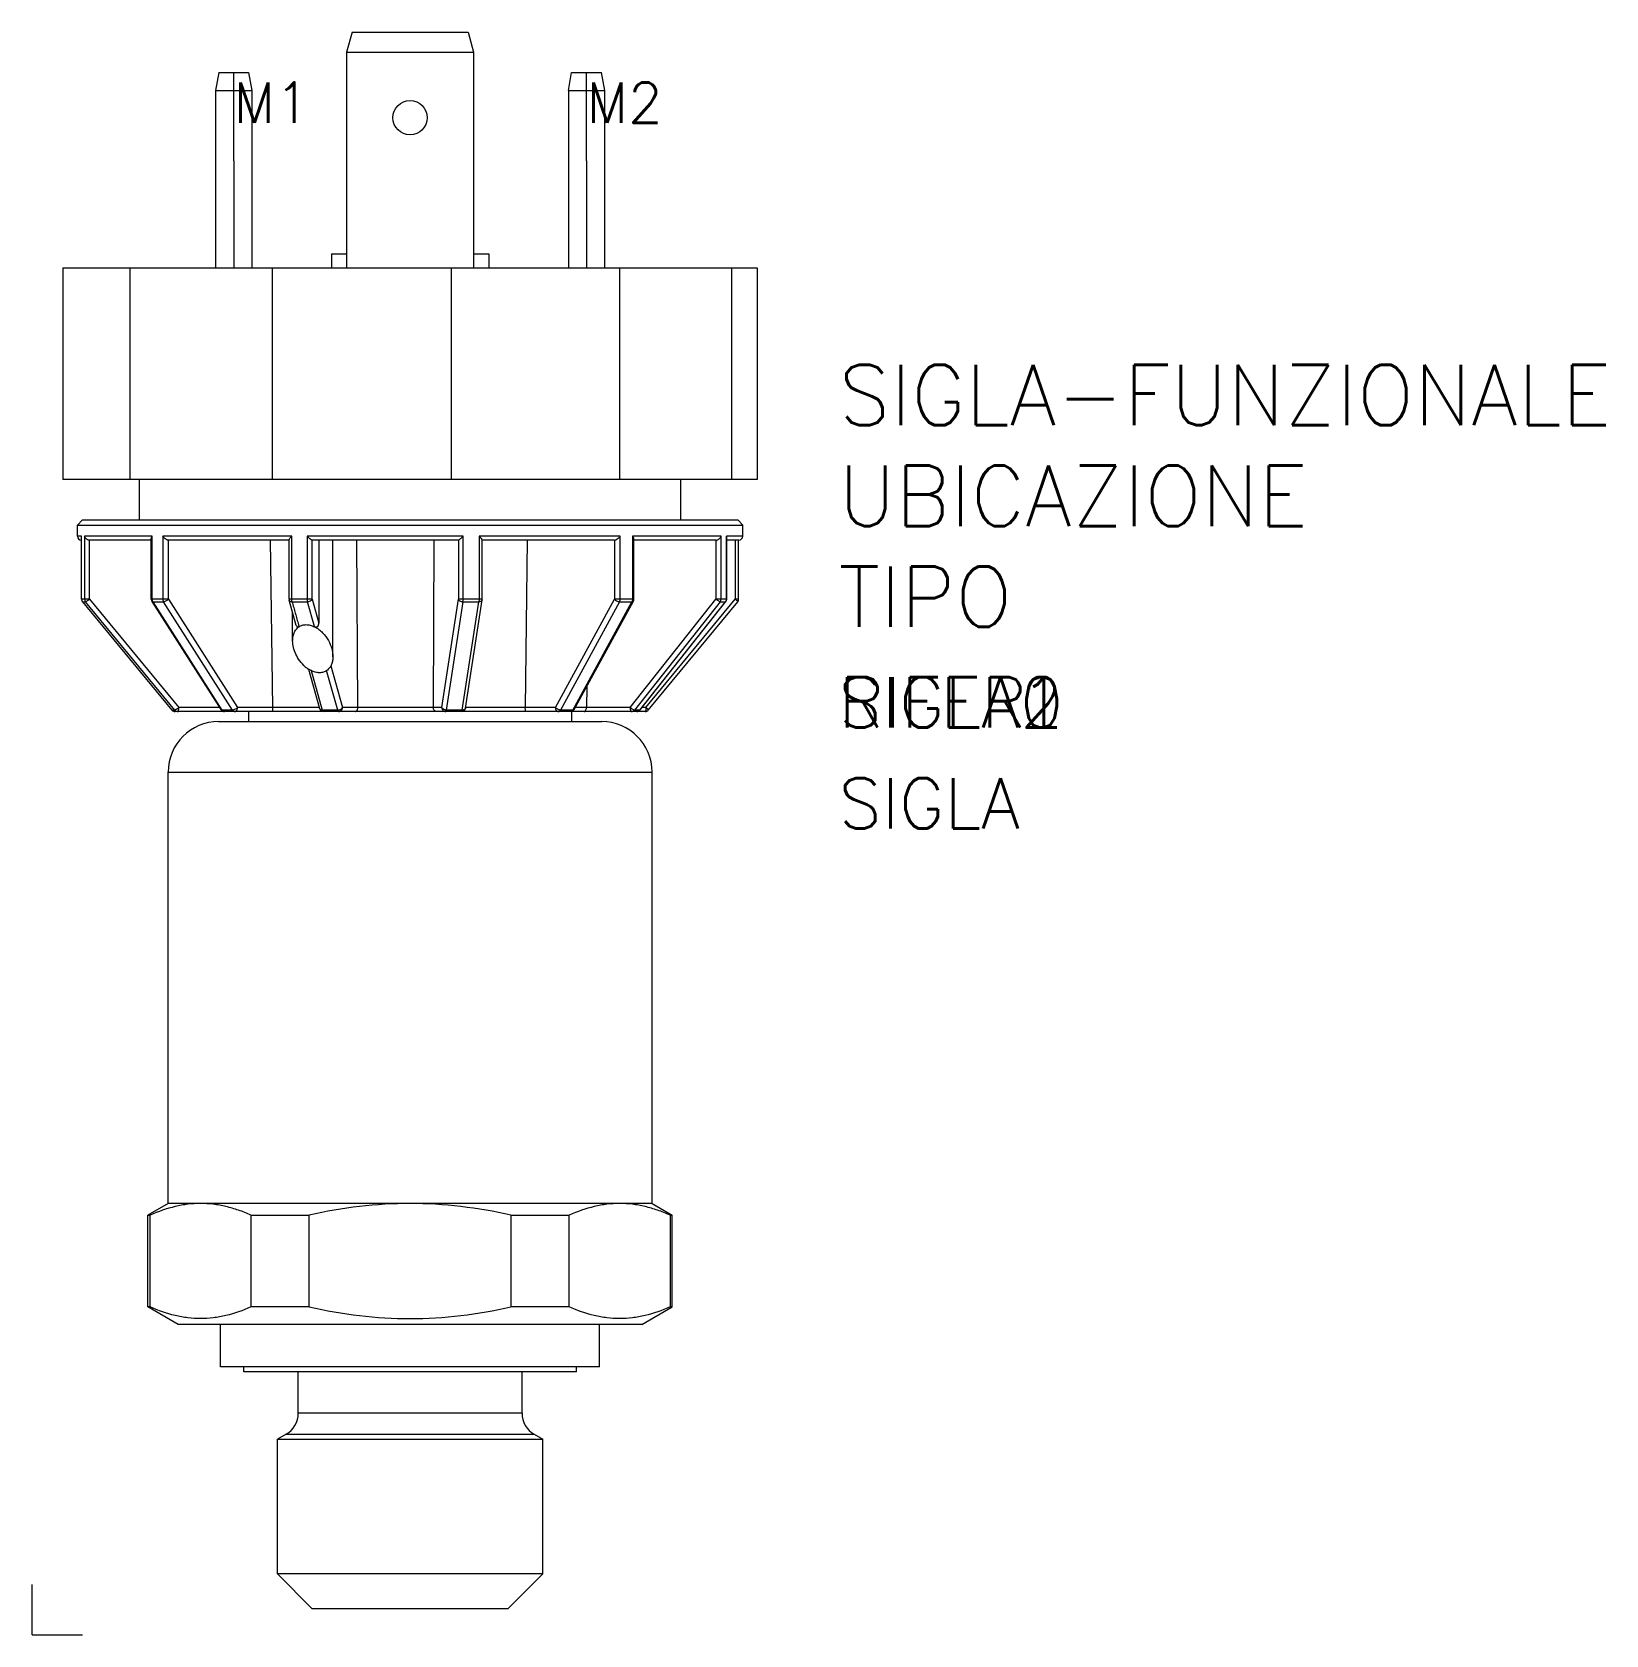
# Model space of a CAD drawing. Extents: x 0 to 78.1, y 0 to 79.5.
import ezdxf

# ---------------------------------------------------------------- set-up
doc = ezdxf.new("R2010")
doc.units = 0
doc.header["$LTSCALE"] = 4
doc.layers.get('0').update_dxf_attribs({"linetype": 'CONTINUOUS'})
doc.styles.get("Standard").update_dxf_attribs({"font": 'romans.shx'})

msp = doc.modelspace()

# ---------------------------------------------------------------- linework, layer by layer
at = {"color": 7}
for p, q in [((15.868, 79.5), (15.6, 78.5)), ((15.868, 79.5), (21.632, 79.5)), ((21.632, 79.5), (21.9, 78.5)), ((15.6, 78.5), (15.6, 67.8)), ((15.6, 78.5), (21.9, 78.5)), ((21.9, 78.5), (21.9, 67.8)), ((9.259, 77.5), (9.1, 76.6)), ((9.259, 77.5), (10.741, 77.5)), ((10.741, 77.5), (10.9, 76.6)), ((26.6, 76.6), (26.759, 77.5)), ((26.759, 77.5), (28.241, 77.5)), ((28.4, 76.6), (28.241, 77.5)), ((9.1, 76.6), (9.1, 67.8)), ((9.1, 76.6), (10.9, 76.6)), ((10.9, 76.6), (10.9, 67.8)), ((26.6, 76.6), (26.6, 67.8)), ((26.6, 76.6), (28.4, 76.6)), ((28.4, 67.8), (28.4, 76.6)), ((14.85, 68.5), (14.85, 67.8)), ((14.85, 68.5), (15.6, 68.5)), ((21.9, 68.5), (22.65, 68.5)), ((22.65, 68.5), (22.65, 67.8)), ((1.53, 67.8), (1.53, 57.3)), ((1.53, 67.8), (35.97, 67.8)), ((4.857, 67.8), (4.857, 57.3)), ((11.906, 67.8), (11.906, 57.3)), ((20.79, 67.8), (20.79, 57.3)), ((29.127, 67.8), (29.127, 57.3)), ((34.683, 67.8), (34.683, 57.3)), ((35.97, 67.8), (35.97, 57.3)), ((35.97, 57.3), (1.53, 57.3)), ((5.325, 55.3), (5.325, 57.3)), ((32.175, 55.3), (32.175, 57.3)), ((2.5, 55.3), (2.25, 55.05)), ((2.25, 54.5), (2.25, 55.05)), ((2.25, 55.05), (35.25, 55.05)), ((2.5, 55.3), (35, 55.3)), ((35, 55.3), (35.25, 55.05)), ((35.25, 54.5), (35.25, 55.05)), ((2.46, 54.5), (2.25, 54.5)), ((2.458, 54.468), (2.46, 54.5)), ((2.458, 51.373), (2.46, 54.5)), ((2.609, 54.5), (2.609, 51.373)), ((5.955, 54.5), (2.609, 54.5)), ((2.841, 51.373), (2.841, 54.3)), ((5.91, 54.3), (2.847, 54.3)), ((5.91, 51.373), (5.91, 54.374)), ((5.955, 51.373), (5.955, 54.5)), ((6.481, 54.5), (6.481, 51.373)), ((12.878, 54.5), (6.481, 54.5)), ((6.76, 51.373), (6.76, 54.3)), ((12.749, 54.3), (6.765, 54.3)), ((11.934, 46), (11.824, 54.3)), ((12.749, 51.373), (12.749, 54.314)), ((12.878, 51.373), (12.878, 54.5)), ((13.642, 54.5), (13.642, 51.373)), ((21.375, 54.5), (13.642, 54.5)), ((13.892, 51.373), (13.892, 54.3)), ((21.145, 54.3), (13.894, 54.3)), ((14.223, 54.3), (14.223, 50.187)), ((14.924, 48.52), (14.924, 54.3)), ((16.159, 46), (16.111, 54.3)), ((19.925, 54.3), (19.898, 46)), ((21.146, 54.3), (21.146, 51.373)), ((21.375, 51.373), (21.375, 54.5)), ((22.171, 54.5), (22.171, 51.373)), ((29.168, 54.5), (22.171, 54.5)), ((28.886, 54.3), (22.325, 54.3)), ((22.329, 51.373), (22.329, 54.305)), ((24.556, 54.3), (24.461, 46)), ((28.89, 54.3), (28.89, 51.373)), ((29.168, 51.373), (29.168, 54.5)), ((29.783, 54.5), (29.783, 51.373)), ((34.17, 54.5), (29.783, 54.5)), ((29.85, 54.352), (29.838, 54.405)), ((29.85, 51.373), (29.85, 54.352)), ((33.911, 54.3), (29.85, 54.3)), ((33.916, 54.3), (33.916, 51.373)), ((34.17, 51.373), (34.17, 54.5)), ((35.25, 54.5), (34.439, 54.5)), ((34.439, 54.5), (34.439, 51.373)), ((34.449, 54.438), (34.439, 54.5)), ((34.449, 51.373), (34.449, 54.438)), ((35.05, 54.3), (34.449, 54.3)), ((34.879, 54.3), (34.879, 51.373)), ((35.042, 51.373), (35.042, 54.3)), ((2.841, 51.373), (2.46, 51.373)), ((2.503, 51.246), (2.506, 51.244)), ((2.503, 51.245), (6.937, 45.873)), ((2.506, 51.244), (2.654, 51.244)), ((7.088, 45.871), (2.654, 51.244)), ((2.841, 51.373), (7.275, 46)), ((6.76, 51.373), (5.91, 51.373)), ((5.991, 51.244), (5.941, 51.266)), ((5.941, 51.265), (9.368, 45.892)), ((5.991, 51.244), (9.417, 45.871)), ((5.991, 51.244), (6.516, 51.244)), ((9.944, 45.871), (6.516, 51.244)), ((6.76, 51.373), (10.187, 46)), ((12.749, 51.373), (12.757, 51.319)), ((13.892, 51.373), (12.749, 51.373)), ((13.105, 50.073), (12.757, 51.319)), ((12.895, 51.244), (13.656, 51.244)), ((14, 50.013), (13.656, 51.244)), ((13.892, 51.373), (14.223, 50.187)), ((20.32, 46), (21.146, 51.373)), ((21.367, 51.244), (20.539, 45.871)), ((22.329, 51.373), (21.146, 51.373)), ((21.336, 45.871), (22.161, 51.244)), ((21.367, 51.244), (22.161, 51.244)), ((21.501, 45.97), (22.327, 51.342)), ((22.327, 51.343), (22.329, 51.373)), ((25.957, 46), (28.89, 51.373)), ((29.138, 51.244), (26.205, 45.871)), ((26.82, 45.871), (29.752, 51.244)), ((26.892, 45.904), (29.825, 51.277)), ((29.85, 51.373), (28.89, 51.373)), ((29.138, 51.244), (29.752, 51.244)), ((29.663, 46), (33.916, 51.373)), ((34.126, 51.244), (29.873, 45.871)), ((30.142, 45.871), (34.395, 51.244)), ((30.153, 45.876), (34.406, 51.249)), ((30.445, 46), (34.879, 51.373)), ((30.563, 45.873), (34.997, 51.245)), ((34.449, 51.373), (33.916, 51.373)), ((34.126, 51.244), (34.395, 51.244)), ((34.406, 51.249), (34.395, 51.244)), ((35.042, 51.373), (34.879, 51.373)), ((12.924, 49.313), (12.924, 50.72)), ((13.213, 50.103), (13.239, 50.013)), ((13.711, 47.905), (14.258, 45.946)), ((13.848, 47.83), (14.395, 45.871)), ((15.159, 45.871), (14.611, 47.83)), ((14.816, 48.067), (15.393, 46)), ((27.511, 47.038), (27.494, 46)), ((6.94, 45.871), (6.937, 45.872)), ((7.088, 45.871), (6.94, 45.871)), ((30.409, 45.8), (7.091, 45.8)), ((9.299, 46), (7.275, 46)), ((9.417, 45.871), (9.368, 45.893)), ((9.944, 45.871), (9.417, 45.871)), ((11.934, 46), (10.187, 46)), ((10.75, 45.3), (10.75, 45.8)), ((14.258, 45.997), (11.934, 45.997)), ((15.159, 45.871), (14.395, 45.871)), ((16.159, 46), (15.393, 46)), ((19.898, 45.997), (16.159, 45.997)), ((20.32, 46), (19.898, 46)), ((21.336, 45.871), (20.539, 45.871)), ((24.461, 45.997), (21.501, 45.997)), ((25.957, 46), (24.461, 46)), ((26.82, 45.871), (26.205, 45.871)), ((26.75, 45.8), (26.75, 45.3)), ((26.892, 45.904), (26.869, 45.882)), ((27.494, 45.997), (26.943, 45.997)), ((29.663, 46), (27.494, 46)), ((30.142, 45.871), (29.873, 45.871)), ((30.142, 45.871), (30.153, 45.876)), ((30.445, 46), (30.251, 46)), ((9.25, 45.3), (28.25, 45.3)), ((6.75, 21.4), (6.75, 42.8)), ((6.75, 42.8), (30.75, 42.8)), ((30.75, 21.4), (30.75, 42.8)), ((6.75, 21.4), (5.75, 20.823)), ((5.75, 20.823), (5.858, 20.823)), ((5.75, 16.266), (5.75, 20.823)), ((5.858, 16.266), (5.858, 20.823)), ((30.75, 21.4), (6.75, 21.4)), ((10.858, 20.823), (13.75, 20.823)), ((10.858, 20.823), (10.858, 16.266)), ((13.75, 16.266), (13.75, 20.823)), ((23.75, 20.823), (26.642, 20.823)), ((23.75, 20.823), (23.75, 16.266)), ((26.642, 16.266), (26.642, 20.823)), ((30.75, 21.4), (31.75, 20.823)), ((31.642, 20.823), (31.75, 20.823)), ((31.642, 20.823), (31.642, 16.266)), ((31.75, 16.266), (31.75, 20.823)), ((7.25, 15.4), (5.75, 16.266)), ((5.858, 16.266), (5.75, 16.266)), ((13.75, 16.266), (10.858, 16.266)), ((26.642, 16.266), (23.75, 16.266)), ((30.25, 15.4), (31.75, 16.266)), ((31.75, 16.266), (31.642, 16.266)), ((30.25, 15.4), (7.25, 15.4)), ((9.35, 13.3), (9.35, 15.4)), ((28.15, 13.3), (28.15, 15.4)), ((28.15, 13.3), (9.35, 13.3)), ((10.5, 13.05), (10.5, 13.3)), ((27, 13.05), (10.5, 13.05)), ((13.2, 10.993), (13.2, 13.05)), ((24.3, 10.993), (24.3, 13.05)), ((27, 13.05), (27, 13.3)), ((24.3, 10.993), (13.2, 10.993)), ((12.6, 9.954), (12.172, 9.706)), ((12.172, 9.706), (25.328, 9.706)), ((12.172, 3.027), (12.172, 9.706)), ((12.6, 9.954), (24.9, 9.954)), ((24.9, 9.954), (25.328, 9.706)), ((25.328, 3.027), (25.328, 9.706)), ((13.899, 1.3), (12.172, 3.027)), ((25.328, 3.027), (12.172, 3.027)), ((23.601, 1.3), (25.328, 3.027)), ((23.601, 1.3), (13.899, 1.3))]:
    msp.add_line(p, q, dxfattribs=at)
for p, q in [((10, 73.119), (10, 77.5)), ((27.5, 73.119), (27.5, 77.5)), ((10, 73.119), (10, 67.8)), ((27.5, 73.119), (27.5, 67.8)), ((0, 0), (0, 2.5)), ((0, 0), (2.5, 0))]:
    msp.add_line(p, q)
msp.add_circle((18.75, 75.25), 0.85, dxfattribs=at)
for centre, radius, start, end in [((2.45, 54.5), 0.2, 180, 270), ((35.05, 54.5), 0.2, 270, 0), ((2.658, 51.373), 0.2, 180, 219.53323), ((2.669, 51.373), 0.209, 180.13777, 186.04592), ((2.662, 51.373), 0.202, 186.05984, 199.14924), ((1.765, 52.633), 1.657, 307.65245, 310.50505), ((6.11, 51.373), 0.2, 180, 212.36749), ((6.211, 51.373), 0.256, 179.98698, 190.36709), ((29.65, 51.373), 0.2, 331.33709, 0), ((34.249, 51.373), 0.2, 321.63844, 0), ((34.842, 51.373), 0.2, 320.46677, 0), ((14.529, 49.173), 1.511, 229.70215, 237.14596), ((7.093, 45.998), 0.199, 219.69385, 270), ((6.184, 47.277), 1.68, 307.67955, 310.49332), ((9.537, 46), 0.2, 212.52564, 270), ((14.45, 46), 0.2, 195.61239, 270), ((15.153, 46.158), 0.287, 271.05989, 275.94093), ((21.303, 46), 0.2, 270, 351.23236), ((26.717, 46), 0.2, 270, 331.24596), ((29.996, 46), 0.2, 270, 321.63079), ((30.409, 46), 0.2, 270, 320.47174), ((9.25, 42.8), 2.5, 90, 180), ((28.25, 42.8), 2.5, 0, 90), ((12, 10.993), 1.2, 300, 0), ((25.5, 10.993), 1.2, 180, 240)]:
    msp.add_arc(centre, radius, start, end, dxfattribs=at)
for points, knots in [([(2.841, 54.3), (2.825, 54.3), (2.794, 54.305), (2.738, 54.327), (2.66, 54.381), (2.618, 54.452), (2.609, 54.5)], [0, 0, 0, 0, 0.143771, 0.287687, 0.552672, 1, 1, 1, 1]), ([(5.91, 54.374), (5.91, 54.395), (5.921, 54.44), (5.942, 54.48), (5.955, 54.5)], [0, 0, 0, 0, 0.460555, 1, 1, 1, 1]), ([(6.76, 54.3), (6.747, 54.3), (6.719, 54.306), (6.679, 54.323), (6.639, 54.345), (6.589, 54.381), (6.534, 54.431), (6.497, 54.477), (6.481, 54.5)], [0, 0, 0, 0, 0.111241, 0.237946, 0.370257, 0.50347, 0.76167, 1, 1, 1, 1]), ([(12.749, 54.313), (12.749, 54.32), (12.755, 54.337), (12.762, 54.352), (12.767, 54.36)], [0, 0, 0, 0, 0.419265, 1, 1, 1, 1]), ([(12.767, 54.36), (12.781, 54.384), (12.817, 54.432), (12.856, 54.476), (12.878, 54.5)], [0, 0, 0, 0, 0.458185, 1, 1, 1, 1]), ([(13.892, 54.3), (13.889, 54.3), (13.882, 54.302), (13.866, 54.309), (13.842, 54.324), (13.81, 54.346), (13.777, 54.373), (13.742, 54.403), (13.696, 54.445), (13.663, 54.478), (13.642, 54.5)], [0, 0, 0, 0, 0.028715, 0.067141, 0.167648, 0.289666, 0.424619, 0.566448, 0.711537, 1, 1, 1, 1]), ([(21.146, 54.3), (21.148, 54.3), (21.153, 54.302), (21.161, 54.307), (21.171, 54.314), (21.188, 54.327), (21.212, 54.347), (21.242, 54.374), (21.275, 54.403), (21.319, 54.445), (21.353, 54.478), (21.375, 54.5)], [0, 0, 0, 0, 0.019505, 0.050714, 0.092165, 0.141825, 0.259914, 0.395212, 0.540759, 0.692292, 1, 1, 1, 1]), ([(22.285, 54.374), (22.268, 54.395), (22.231, 54.438), (22.192, 54.479), (22.171, 54.5)], [0, 0, 0, 0, 0.473423, 1, 1, 1, 1]), ([(22.318, 54.33), (22.316, 54.333), (22.306, 54.348), (22.294, 54.363), (22.285, 54.374)], [0, 0, 0, 0, 0.214867, 1, 1, 1, 1]), ([(22.329, 54.305), (22.329, 54.308), (22.326, 54.317), (22.321, 54.325), (22.318, 54.33)], [0, 0, 0, 0, 0.384763, 1, 1, 1, 1]), ([(28.89, 54.3), (28.901, 54.3), (28.927, 54.306), (28.964, 54.323), (29.003, 54.346), (29.053, 54.381), (29.11, 54.432), (29.15, 54.477), (29.168, 54.5)], [0, 0, 0, 0, 0.099588, 0.219478, 0.349282, 0.483175, 0.749118, 1, 1, 1, 1]), ([(29.825, 54.434), (29.822, 54.44), (29.81, 54.463), (29.795, 54.484), (29.783, 54.5)], [0, 0, 0, 0, 0.237216, 1, 1, 1, 1]), ([(29.838, 54.405), (29.837, 54.407), (29.833, 54.417), (29.829, 54.427), (29.825, 54.434)], [0, 0, 0, 0, 0.24158, 1, 1, 1, 1]), ([(33.916, 54.3), (33.932, 54.3), (33.963, 54.305), (34.02, 54.327), (34.082, 54.368), (34.137, 54.43), (34.162, 54.477), (34.17, 54.5)], [0, 0, 0, 0, 0.13502, 0.274683, 0.540508, 0.782429, 1, 1, 1, 1]), ([(2.609, 51.373), (2.609, 51.35), (2.616, 51.303), (2.64, 51.262), (2.654, 51.244)], [0, 0, 0, 0, 0.501189, 1, 1, 1, 1]), ([(2.654, 51.244), (2.657, 51.244), (2.663, 51.246), (2.673, 51.251), (2.685, 51.258), (2.707, 51.27), (2.738, 51.292), (2.763, 51.31), (2.777, 51.321)], [0, 0, 0, 0, 0.050902, 0.126923, 0.226609, 0.34782, 0.645325, 1, 1, 1, 1]), ([(5.991, 51.244), (5.987, 51.25), (5.972, 51.276), (5.963, 51.305), (5.959, 51.327)], [0, 0, 0, 0, 0.242442, 1, 1, 1, 1]), ([(6.481, 51.373), (6.481, 51.361), (6.484, 51.317), (6.499, 51.272), (6.516, 51.244)], [0, 0, 0, 0, 0.259452, 1, 1, 1, 1]), ([(6.516, 51.244), (6.536, 51.245), (6.58, 51.254), (6.644, 51.282), (6.706, 51.322), (6.744, 51.355), (6.76, 51.373)], [0, 0, 0, 0, 0.211648, 0.468391, 0.742172, 1, 1, 1, 1]), ([(12.757, 51.319), (12.758, 51.315), (12.763, 51.301), (12.772, 51.289), (12.781, 51.281)], [0, 0, 0, 0, 0.243189, 1, 1, 1, 1]), ([(12.781, 51.281), (12.795, 51.268), (12.834, 51.249), (12.876, 51.245), (12.898, 51.244)], [0, 0, 0, 0, 0.454613, 1, 1, 1, 1]), ([(12.895, 51.244), (12.889, 51.263), (12.881, 51.306), (12.878, 51.35), (12.878, 51.373)], [0, 0, 0, 0, 0.472236, 1, 1, 1, 1]), ([(12.898, 51.244), (12.925, 51.149), (12.963, 51.007), (13.014, 50.816), (13.067, 50.626), (13.134, 50.389), (13.187, 50.198), (13.213, 50.103)], [0, 0, 0, 0, 0.249663, 0.374459, 0.499474, 0.749802, 1, 1, 1, 1]), ([(13.642, 51.373), (13.642, 51.35), (13.644, 51.306), (13.651, 51.263), (13.656, 51.244)], [0, 0, 0, 0, 0.528888, 1, 1, 1, 1]), ([(13.656, 51.244), (13.682, 51.245), (13.732, 51.252), (13.802, 51.279), (13.859, 51.319), (13.885, 51.355), (13.892, 51.373)], [0, 0, 0, 0, 0.269774, 0.541342, 0.790201, 1, 1, 1, 1]), ([(21.146, 51.373), (21.15, 51.355), (21.178, 51.308), (21.24, 51.269), (21.31, 51.249), (21.348, 51.244), (21.367, 51.244)], [0, 0, 0, 0, 0.202506, 0.575262, 0.786342, 1, 1, 1, 1]), ([(21.367, 51.244), (21.37, 51.264), (21.374, 51.307), (21.375, 51.35), (21.375, 51.373)], [0, 0, 0, 0, 0.468855, 1, 1, 1, 1]), ([(22.171, 51.373), (22.171, 51.35), (22.169, 51.307), (22.165, 51.264), (22.161, 51.244)], [0, 0, 0, 0, 0.530487, 1, 1, 1, 1]), ([(22.268, 51.269), (22.26, 51.265), (22.227, 51.25), (22.189, 51.245), (22.161, 51.244)], [0, 0, 0, 0, 0.231317, 1, 1, 1, 1]), ([(22.318, 51.316), (22.313, 51.306), (22.298, 51.288), (22.279, 51.275), (22.268, 51.269)], [0, 0, 0, 0, 0.472473, 1, 1, 1, 1]), ([(22.327, 51.342), (22.326, 51.336), (22.323, 51.327), (22.319, 51.318), (22.318, 51.316)], [0, 0, 0, 0, 0.745919, 1, 1, 1, 1]), ([(28.89, 51.373), (28.893, 51.368), (28.909, 51.349), (28.928, 51.332), (28.943, 51.321)], [0, 0, 0, 0, 0.233625, 1, 1, 1, 1]), ([(28.943, 51.321), (28.973, 51.298), (29.022, 51.271), (29.089, 51.249), (29.123, 51.244), (29.138, 51.244)], [0, 0, 0, 0, 0.526132, 0.777071, 1, 1, 1, 1]), ([(29.138, 51.244), (29.143, 51.253), (29.161, 51.294), (29.168, 51.339), (29.168, 51.373)], [0, 0, 0, 0, 0.235348, 1, 1, 1, 1]), ([(29.77, 51.286), (29.769, 51.282), (29.764, 51.268), (29.758, 51.254), (29.752, 51.244)], [0, 0, 0, 0, 0.256301, 1, 1, 1, 1]), ([(29.752, 51.244), (29.76, 51.244), (29.776, 51.246), (29.797, 51.252), (29.814, 51.262), (29.822, 51.272), (29.825, 51.277)], [0, 0, 0, 0, 0.298942, 0.560235, 0.78996, 1, 1, 1, 1]), ([(29.783, 51.373), (29.783, 51.358), (29.781, 51.328), (29.774, 51.299), (29.77, 51.286)], [0, 0, 0, 0, 0.506907, 1, 1, 1, 1]), ([(34.126, 51.244), (34.121, 51.244), (34.108, 51.247), (34.077, 51.259), (34.032, 51.284), (33.974, 51.324), (33.936, 51.356), (33.916, 51.373)], [0, 0, 0, 0, 0.06594, 0.155448, 0.394787, 0.69023, 1, 1, 1, 1]), ([(34.126, 51.244), (34.14, 51.262), (34.162, 51.303), (34.17, 51.35), (34.17, 51.373)], [0, 0, 0, 0, 0.496456, 1, 1, 1, 1]), ([(34.439, 51.373), (34.439, 51.35), (34.432, 51.303), (34.409, 51.262), (34.395, 51.244)], [0, 0, 0, 0, 0.50267, 1, 1, 1, 1]), ([(34.879, 51.373), (34.895, 51.359), (34.925, 51.333), (34.953, 51.305), (34.965, 51.292)], [0, 0, 0, 0, 0.543227, 1, 1, 1, 1]), ([(34.965, 51.292), (34.968, 51.29), (34.975, 51.282), (34.982, 51.273), (34.987, 51.267)], [0, 0, 0, 0, 0.288401, 1, 1, 1, 1]), ([(34.987, 51.267), (34.99, 51.263), (34.995, 51.257), (34.998, 51.249), (34.997, 51.246), (34.997, 51.246)], [0, 0, 0, 0, 0.674308, 0.873714, 1, 1, 1, 1]), ([(13.24, 50.008), (13.264, 50.023), (13.316, 50.052), (13.431, 50.096), (13.527, 50.108), (13.591, 50.108)], [0, 0, 0, 0, 0.23318, 0.477126, 1, 1, 1, 1]), ([(13.591, 50.108), (13.66, 50.108), (13.766, 50.093), (13.9, 50.051), (13.966, 50.023), (13.998, 50.008)], [0, 0, 0, 0, 0.492737, 0.746058, 1, 1, 1, 1]), ([(14, 50.013), (14.014, 50.007), (14.042, 49.997), (14.086, 49.992), (14.13, 50), (14.168, 50.023), (14.196, 50.058), (14.219, 50.113), (14.223, 50.158), (14.223, 50.187)], [0, 0, 0, 0, 0.125463, 0.250566, 0.374687, 0.49878, 0.62323, 0.748837, 1, 1, 1, 1]), ([(12.924, 49.313), (12.924, 49.379), (12.934, 49.511), (12.987, 49.702), (13.068, 49.847), (13.158, 49.946), (13.211, 49.989), (13.24, 50.008)], [0, 0, 0, 0, 0.250427, 0.496313, 0.742654, 0.86917, 1, 1, 1, 1]), ([(13.552, 48.021), (13.449, 48.108), (13.27, 48.303), (13.075, 48.631), (12.954, 48.97), (12.924, 49.201), (12.924, 49.313)], [0, 0, 0, 0, 0.274651, 0.531325, 0.772325, 1, 1, 1, 1]), ([(13.105, 50.073), (13.109, 50.056), (13.119, 50.033), (13.14, 50.009), (13.158, 49.997), (13.178, 49.993), (13.206, 49.996), (13.226, 50.005), (13.239, 50.013)], [0, 0, 0, 0, 0.289505, 0.41613, 0.531284, 0.642148, 0.755309, 1, 1, 1, 1]), ([(13.998, 50.008), (14.038, 49.989), (14.114, 49.947), (14.256, 49.85), (14.47, 49.66), (14.705, 49.346), (14.879, 48.938), (14.924, 48.656), (14.924, 48.52)], [0, 0, 0, 0, 0.071899, 0.142786, 0.280458, 0.538735, 0.777497, 1, 1, 1, 1]), ([(14.924, 48.52), (14.924, 48.454), (14.914, 48.323), (14.87, 48.165), (14.814, 48.047), (14.76, 47.965), (14.693, 47.89), (14.641, 47.847), (14.612, 47.828)], [0, 0, 0, 0, 0.250404, 0.496272, 0.619151, 0.743064, 0.86943, 1, 1, 1, 1]), ([(13.844, 47.828), (13.832, 47.834), (13.786, 47.857), (13.742, 47.883), (13.71, 47.904)], [0, 0, 0, 0, 0.251193, 1, 1, 1, 1]), ([(14.257, 47.725), (14.186, 47.725), (14.079, 47.74), (13.943, 47.783), (13.877, 47.812), (13.844, 47.828)], [0, 0, 0, 0, 0.492787, 0.746131, 1, 1, 1, 1]), ([(14.612, 47.828), (14.588, 47.812), (14.536, 47.782), (14.419, 47.738), (14.322, 47.725), (14.257, 47.725)], [0, 0, 0, 0, 0.232983, 0.476822, 1, 1, 1, 1]), ([(7.091, 45.8), (7.067, 45.8), (7.017, 45.809), (6.974, 45.837), (6.956, 45.854)], [0, 0, 0, 0, 0.499205, 1, 1, 1, 1]), ([(7.138, 45.896), (7.132, 45.893), (7.122, 45.887), (7.109, 45.879), (7.098, 45.874), (7.091, 45.872), (7.088, 45.871)], [0, 0, 0, 0, 0.348414, 0.635451, 0.854296, 1, 1, 1, 1]), ([(7.088, 45.871), (7.106, 45.849), (7.152, 45.813), (7.21, 45.8), (7.238, 45.8)], [0, 0, 0, 0, 0.501969, 1, 1, 1, 1]), ([(7.211, 45.948), (7.204, 45.943), (7.18, 45.925), (7.156, 45.908), (7.138, 45.896)], [0, 0, 0, 0, 0.277786, 1, 1, 1, 1]), ([(7.238, 45.8), (7.241, 45.8), (7.245, 45.803), (7.249, 45.809), (7.254, 45.819), (7.259, 45.836), (7.265, 45.86), (7.269, 45.89), (7.273, 45.937), (7.275, 45.975), (7.275, 46)], [0, 0, 0, 0, 0.038951, 0.067351, 0.103028, 0.19698, 0.319348, 0.466403, 0.633062, 1, 1, 1, 1]), ([(9.447, 45.836), (9.444, 45.839), (9.433, 45.85), (9.423, 45.862), (9.417, 45.871)], [0, 0, 0, 0, 0.244628, 1, 1, 1, 1]), ([(9.537, 45.8), (9.521, 45.8), (9.487, 45.807), (9.459, 45.825), (9.447, 45.836)], [0, 0, 0, 0, 0.487087, 1, 1, 1, 1]), ([(10.033, 45.894), (10.018, 45.887), (9.989, 45.877), (9.958, 45.872), (9.944, 45.871)], [0, 0, 0, 0, 0.541945, 1, 1, 1, 1]), ([(9.944, 45.871), (9.957, 45.851), (9.982, 45.823), (10.024, 45.803), (10.046, 45.8), (10.057, 45.8)], [0, 0, 0, 0, 0.526509, 0.767641, 1, 1, 1, 1]), ([(10.187, 46), (10.166, 45.977), (10.118, 45.937), (10.063, 45.906), (10.033, 45.894)], [0, 0, 0, 0, 0.491423, 1, 1, 1, 1]), ([(10.057, 45.8), (10.065, 45.8), (10.083, 45.803), (10.108, 45.815), (10.13, 45.834), (10.157, 45.868), (10.181, 45.925), (10.187, 45.974), (10.187, 46)], [0, 0, 0, 0, 0.098, 0.201175, 0.312614, 0.433977, 0.704688, 1, 1, 1, 1]), ([(11.948, 45.8), (11.947, 45.8), (11.945, 45.805), (11.943, 45.813), (11.941, 45.829), (11.939, 45.85), (11.937, 45.878), (11.935, 45.929), (11.934, 45.97), (11.934, 46)], [0, 0, 0, 0, 0.019091, 0.064075, 0.138485, 0.244662, 0.385088, 0.560902, 1, 1, 1, 1]), ([(14.258, 45.946), (14.261, 45.935), (14.273, 45.913), (14.305, 45.89), (14.347, 45.875), (14.378, 45.872), (14.395, 45.871)], [0, 0, 0, 0, 0.205974, 0.435539, 0.700867, 1, 1, 1, 1]), ([(14.45, 45.8), (14.445, 45.8), (14.433, 45.804), (14.418, 45.82), (14.404, 45.843), (14.398, 45.861), (14.395, 45.871)], [0, 0, 0, 0, 0.172343, 0.387228, 0.663085, 1, 1, 1, 1]), ([(15.159, 45.871), (15.161, 45.861), (15.167, 45.843), (15.179, 45.817), (15.194, 45.8), (15.205, 45.8)], [0, 0, 0, 0, 0.357091, 0.642642, 1, 1, 1, 1]), ([(15.183, 45.873), (15.206, 45.875), (15.252, 45.885), (15.314, 45.913), (15.364, 45.951), (15.387, 45.983), (15.393, 46)], [0, 0, 0, 0, 0.275122, 0.54503, 0.790512, 1, 1, 1, 1]), ([(15.205, 45.8), (15.229, 45.8), (15.28, 45.811), (15.342, 45.856), (15.384, 45.922), (15.393, 45.974), (15.393, 46)], [0, 0, 0, 0, 0.243156, 0.490357, 0.743192, 1, 1, 1, 1]), ([(16.034, 45.8), (16.048, 45.8), (16.081, 45.81), (16.121, 45.851), (16.152, 45.916), (16.159, 45.97), (16.159, 46)], [0, 0, 0, 0, 0.169171, 0.376562, 0.652312, 1, 1, 1, 1]), ([(20.06, 45.8), (20.042, 45.8), (20.002, 45.809), (19.949, 45.848), (19.908, 45.914), (19.898, 45.97), (19.898, 46)], [0, 0, 0, 0, 0.195919, 0.415625, 0.681777, 1, 1, 1, 1]), ([(20.32, 46), (20.32, 45.974), (20.33, 45.922), (20.374, 45.855), (20.439, 45.81), (20.491, 45.8), (20.516, 45.8)], [0, 0, 0, 0, 0.251966, 0.502787, 0.751976, 1, 1, 1, 1]), ([(20.539, 45.871), (20.527, 45.872), (20.501, 45.874), (20.416, 45.891), (20.333, 45.94), (20.32, 46)], [0, 0, 0, 0, 0.146265, 0.292925, 1, 1, 1, 1]), ([(20.516, 45.8), (20.519, 45.8), (20.523, 45.804), (20.526, 45.811), (20.531, 45.823), (20.535, 45.844), (20.538, 45.861), (20.539, 45.871)], [0, 0, 0, 0, 0.104211, 0.190569, 0.302972, 0.604926, 1, 1, 1, 1]), ([(21.336, 45.871), (21.334, 45.861), (21.33, 45.843), (21.324, 45.823), (21.317, 45.811), (21.312, 45.804), (21.306, 45.8), (21.303, 45.8)], [0, 0, 0, 0, 0.376266, 0.668897, 0.781386, 0.871923, 1, 1, 1, 1]), ([(21.5, 45.97), (21.498, 45.956), (21.485, 45.927), (21.447, 45.896), (21.395, 45.877), (21.357, 45.872), (21.336, 45.871)], [0, 0, 0, 0, 0.203628, 0.433396, 0.701211, 1, 1, 1, 1]), ([(24.49, 45.8), (24.488, 45.8), (24.484, 45.804), (24.477, 45.82), (24.469, 45.857), (24.463, 45.919), (24.461, 45.97), (24.462, 46)], [0, 0, 0, 0, 0.026649, 0.074905, 0.256225, 0.568512, 1, 1, 1, 1]), ([(25.957, 46), (25.957, 45.974), (25.964, 45.924), (25.997, 45.858), (26.047, 45.812), (26.089, 45.8), (26.109, 45.8)], [0, 0, 0, 0, 0.280368, 0.543891, 0.781831, 1, 1, 1, 1]), ([(26.01, 45.948), (26.005, 45.952), (25.986, 45.968), (25.968, 45.986), (25.957, 46)], [0, 0, 0, 0, 0.265145, 1, 1, 1, 1]), ([(26.131, 45.885), (26.109, 45.892), (26.067, 45.91), (26.028, 45.934), (26.01, 45.948)], [0, 0, 0, 0, 0.498061, 1, 1, 1, 1]), ([(26.109, 45.8), (26.118, 45.8), (26.137, 45.803), (26.164, 45.818), (26.187, 45.841), (26.199, 45.861), (26.205, 45.871)], [0, 0, 0, 0, 0.219238, 0.453499, 0.712703, 1, 1, 1, 1]), ([(26.205, 45.871), (26.199, 45.872), (26.174, 45.873), (26.149, 45.879), (26.131, 45.885)], [0, 0, 0, 0, 0.230365, 1, 1, 1, 1]), ([(26.82, 45.871), (26.814, 45.861), (26.801, 45.841), (26.776, 45.818), (26.747, 45.803), (26.727, 45.8), (26.717, 45.8)], [0, 0, 0, 0, 0.280243, 0.537501, 0.774703, 1, 1, 1, 1]), ([(26.839, 45.873), (26.837, 45.873), (26.831, 45.872), (26.825, 45.872), (26.82, 45.871)], [0, 0, 0, 0, 0.241323, 1, 1, 1, 1]), ([(26.869, 45.882), (26.867, 45.881), (26.857, 45.877), (26.847, 45.874), (26.839, 45.873)], [0, 0, 0, 0, 0.23195, 1, 1, 1, 1]), ([(27.382, 45.8), (27.388, 45.8), (27.402, 45.802), (27.429, 45.815), (27.462, 45.851), (27.488, 45.917), (27.494, 45.97), (27.495, 46)], [0, 0, 0, 0, 0.077831, 0.161201, 0.363319, 0.64169, 1, 1, 1, 1]), ([(29.663, 46), (29.663, 45.974), (29.666, 45.937), (29.674, 45.89), (29.682, 45.86), (29.692, 45.835), (29.703, 45.816), (29.715, 45.803), (29.725, 45.8), (29.73, 45.8)], [0, 0, 0, 0, 0.345076, 0.50314, 0.644415, 0.765088, 0.863109, 0.939174, 1, 1, 1, 1]), ([(29.663, 46), (29.682, 45.983), (29.721, 45.952), (29.762, 45.923), (29.783, 45.91)], [0, 0, 0, 0, 0.511612, 1, 1, 1, 1]), ([(29.73, 45.8), (29.757, 45.8), (29.812, 45.813), (29.856, 45.85), (29.873, 45.871)], [0, 0, 0, 0, 0.493985, 1, 1, 1, 1]), ([(29.783, 45.91), (29.8, 45.9), (29.824, 45.887), (29.854, 45.875), (29.867, 45.872), (29.873, 45.871)], [0, 0, 0, 0, 0.604817, 0.831915, 1, 1, 1, 1]), ([(30.101, 45.833), (30.086, 45.822), (30.052, 45.806), (30.015, 45.8), (29.996, 45.8)], [0, 0, 0, 0, 0.501939, 1, 1, 1, 1]), ([(30.445, 46), (30.445, 45.974), (30.444, 45.937), (30.44, 45.89), (30.435, 45.86), (30.43, 45.836), (30.425, 45.819), (30.42, 45.809), (30.416, 45.803), (30.411, 45.8), (30.409, 45.8)], [0, 0, 0, 0, 0.36721, 0.533738, 0.680722, 0.803032, 0.896892, 0.932591, 0.961003, 1, 1, 1, 1]), ([(30.496, 45.954), (30.492, 45.958), (30.476, 45.974), (30.459, 45.989), (30.445, 46)], [0, 0, 0, 0, 0.237125, 1, 1, 1, 1]), ([(30.561, 45.882), (30.559, 45.887), (30.551, 45.897), (30.537, 45.913), (30.518, 45.933), (30.504, 45.947), (30.496, 45.954)], [0, 0, 0, 0, 0.156479, 0.382199, 0.667025, 1, 1, 1, 1]), ([(30.563, 45.873), (30.564, 45.874), (30.564, 45.878), (30.562, 45.88), (30.561, 45.882)], [0, 0, 0, 0, 0.367516, 1, 1, 1, 1]), ([(8.358, 21.4), (8.147, 21.4), (7.724, 21.373), (6.876, 21.219), (6.258, 21), (5.858, 20.823)], [0, 0, 0, 0, 0.244446, 0.491479, 1, 1, 1, 1]), ([(10.858, 20.823), (10.655, 20.913), (10.247, 21.074), (9.622, 21.258), (8.992, 21.373), (8.568, 21.4), (8.358, 21.4)], [0, 0, 0, 0, 0.257296, 0.508739, 0.755667, 1, 1, 1, 1]), ([(18.75, 21.4), (17.91, 21.4), (16.228, 21.294), (14.57, 21.005), (13.75, 20.823)], [0, 0, 0, 0, 0.499968, 1, 1, 1, 1]), ([(23.75, 20.823), (22.93, 21.005), (21.271, 21.292), (19.59, 21.4), (18.75, 21.4)], [0, 0, 0, 0, 0.500032, 1, 1, 1, 1]), ([(29.142, 21.4), (28.932, 21.4), (28.508, 21.373), (27.66, 21.219), (27.042, 21), (26.642, 20.823)], [0, 0, 0, 0, 0.244446, 0.491479, 1, 1, 1, 1]), ([(31.642, 20.823), (31.44, 20.913), (31.032, 21.074), (30.406, 21.258), (29.776, 21.373), (29.353, 21.4), (29.142, 21.4)], [0, 0, 0, 0, 0.257296, 0.508739, 0.755667, 1, 1, 1, 1]), ([(10.858, 16.266), (10.458, 16.088), (9.84, 15.869), (8.992, 15.715), (8.358, 15.676), (7.724, 15.715), (6.875, 15.869), (6.258, 16.088), (5.858, 16.266)], [0, 0, 0, 0, 0.254289, 0.377789, 0.500008, 0.62223, 0.745732, 1, 1, 1, 1]), ([(13.75, 16.266), (14.57, 16.084), (16.228, 15.794), (17.91, 15.689), (18.75, 15.689)], [0, 0, 0, 0, 0.500032, 1, 1, 1, 1]), ([(18.75, 15.689), (19.59, 15.689), (21.271, 15.797), (22.93, 16.084), (23.75, 16.266)], [0, 0, 0, 0, 0.499968, 1, 1, 1, 1]), ([(31.642, 16.266), (31.242, 16.088), (30.625, 15.869), (29.776, 15.715), (29.142, 15.676), (28.508, 15.715), (27.66, 15.869), (27.042, 16.088), (26.642, 16.266)], [0, 0, 0, 0, 0.254289, 0.377789, 0.500008, 0.62223, 0.745732, 1, 1, 1, 1])]:
    msp.add_open_spline(points, degree=3, knots=knots, dxfattribs=at)
for points in [[(2.506, 51.244), (2.491, 51.262), (2.479, 51.284), (2.471, 51.306)], [(30.142, 45.871), (30.13, 45.857), (30.116, 45.844), (30.101, 45.833)]]:
    msp.add_open_spline(points, degree=3, dxfattribs=at)

# ---------------------------------------------------------------- texts
for tag, p, s, height, flags in [('F1', (10, 77.5), '', 0.00001, 9), ('F2', (27.5, 77.5), '', 0.00001, 9), ('TIPOSIG', (0, 0), '3', 0.00000001, 9), ('POSIZIONE', (0, 0), '', 0.00000001, 9), ('P-TABELLA', (0, 0), '', 0.00000001, 9), ('T-TABELLA', (0, 0), '', 0.00000001, 9), ('H-TABELLA', (0, 0), '', 0.00000001, 9), ('CODICE', (0, 0), '1xNNN', 0.00000001, 9), ('NOTE1', (0, 0), '', 0.00000001, 9), ('NOTE2', (0, 0), '', 0.00000001, 9), ('DEN1', (0, 0), '', 0.00000001, 8), ('DEN1-A', (0, 0), '', 0.00000001, 8), ('DEN1-TRAD-ID', (0, 0), '', 0.00000001, 8)]:
    msp.add_attdef(tag, p, s, height=height, dxfattribs=dict(flags=flags))
at = {"color": 4, "flags": 8}
for tag, p in [('M1', (10, 75)), ('M2', (27.5, 75))]:
    msp.add_attdef(tag, p, '', height=2, dxfattribs=at)
at = {"color": 3}
for tag, p, s, height, flags in [('SIGLA-FUNZIONALE', (40, 60), '', 3, 9), ('UBICAZIONE', (40, 55), '', 3, 8), ('TIPO', (40, 50), '', 3, 9), ('SIGLA0', (40, 45), '', 2.5, 9), ('SIGLA1', (40, 45), '', 2.5, 9), ('SIGLA2', (40, 45), '', 2.5, 9), ('RIFER', (40, 45), 'RIFER ?', 2.5, 8), ('SIGLA', (40, 40), 'SIGLA ?', 2.5, 8)]:
    msp.add_attdef(tag, p, s, height=height, dxfattribs=dict(at, flags=flags))

doc.saveas('drawing.dxf')
